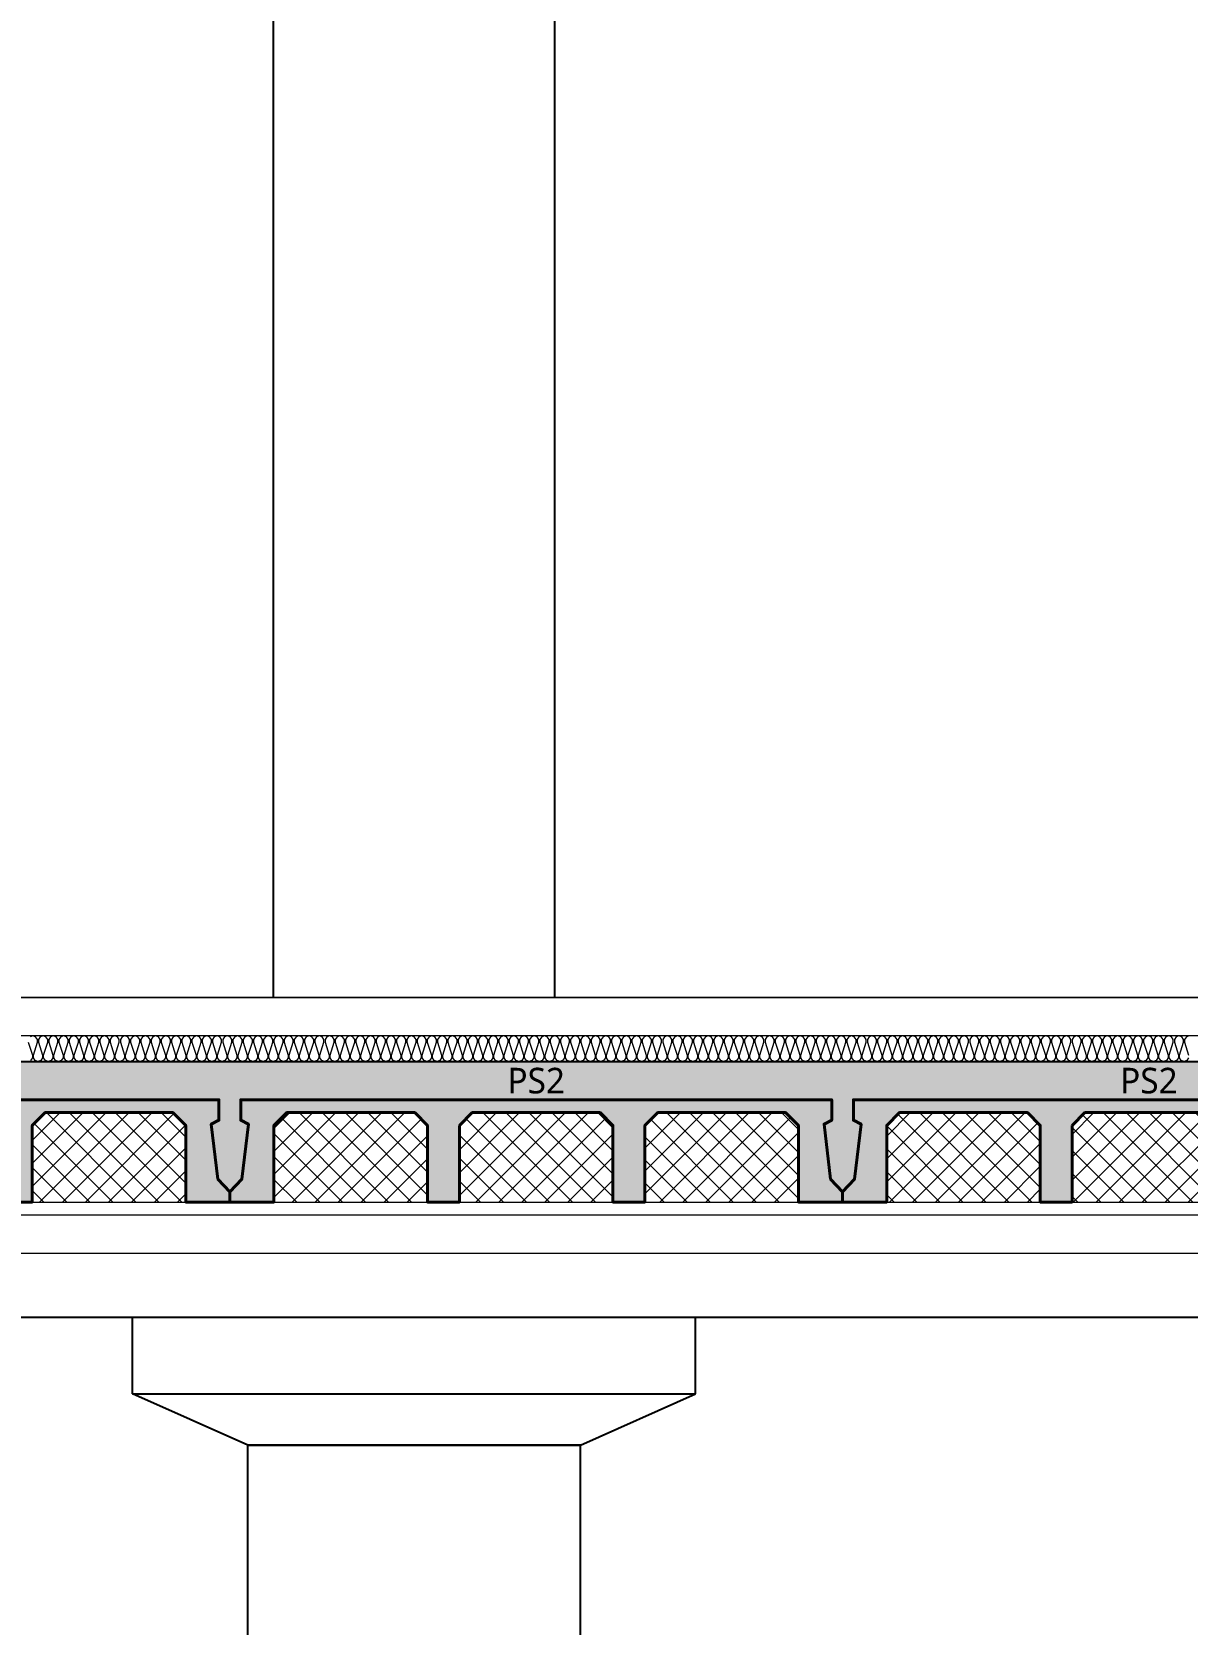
# Model space of a CAD drawing. Header units: millimetres. Extents: x 0 to 420000, y 0 to 297000.
# Drawn here: x 240518 to 245034, y 42000 to 48225 of the extents above; entities that cross this region are included whole.
import ezdxf
from ezdxf.enums import TextEntityAlignment as Align

# ---------------------------------------------------------------- set-up
doc = ezdxf.new("R2010")
doc.units = ezdxf.units.MM
doc.linetypes.add('0731_main_plan$0$form_$0$y-Landschaft$0$_$1$20120914_Verkehrsflächen_Grün$0$20120628_xref - Gammel$1$3_H-GL_F1_U3 - Default$0${ Offset Lines }', pattern=[0])
doc.linetypes.add('CEN', pattern=[62, 60, -1, 0, -1])
for name, color, linetype, lineweight in [('A-AXIS-LINE', 1, 'CEN', 15), ('A-CONC-LIN1', 2, 'Continuous', 40), ('A-CONC-LIN2', 7, 'Continuous', 25), ('A-ELEV-LIN2', 7, 'Continuous', 25), ('A-XXXX-FIN2', 6, 'Continuous', 20), ('A-XXXX-INSL1', 15, 'Continuous', 18), ('A-XXXX-INSL2', 8, 'Continuous', 18)]:
    doc.layers.add(name, color=color, linetype=linetype, lineweight=lineweight)
doc.layers.add('A-CONC-SOLD', color=253, linetype='CEN')
doc.layers.add('A-XXXX-NPLT', color=144, linetype='Continuous', lineweight=15, plot=False)
doc.styles.add('맑은고딕', font='')
doc.styles.get('맑은고딕').set_extended_font_data('Malgun Gothic')

# ---------------------------------------------------------------- blocks, each defined once
blk = doc.blocks.new('axis(211208)')
at = {"layer": 'A-AXIS-LINE', "ltscale": 1000}
for p, q in [((4631788.1, -421118.7), (4955413.1, -421118.7)), ((4631788.1, -422118.7), (4955413.1, -422118.7))]:
    blk.add_line(p, q, dxfattribs=at)
blk = doc.blocks.new('3층')
at = {"layer": 'A-ELEV-LIN2'}
for p, q in [((4811773.8, -411118.7), (4811773.8, -402618.7)), ((4812873.8, -411118.7), (4812873.8, -402618.7))]:
    blk.add_line(p, q, dxfattribs=at)
blk = doc.blocks.new('PS2')
at = {"layer": 'A-CONC-SOLD'}
h = blk.add_hatch(color=256, dxfattribs=at)
h.dxf.hatch_style = 1
h.paths.add_polyline_path([(1197.5, 0), (-1197.5, 0), (-1197.5, -510), (-1150.5, -460), (-1125, -245), (-1155, -230), (-1155, -150), (1155, -150), (1155, -230), (1125, -245), (1150.5, -460), (1197.5, -510)])
h = blk.add_hatch(color=256, dxfattribs=at)
h.dxf.hatch_style = 1
h.paths.add_polyline_path([(-1150.5, -460), (-1197.5, -510), (-1197.5, -550), (-1025, -550), (-1025, -510), (-1025, -250), (-975, -200), (-475, -200), (-425, -250), (-425, -510), (-425, -550), (-300, -550), (-300, -510), (-300, -250), (-250, -200), (250, -200), (300, -250), (300, -510), (300, -550), (425, -550), (425, -510), (425, -250), (475, -200), (975, -200), (1025, -250), (1025, -510), (1025, -550), (1197.5, -550), (1197.5, -510), (1150.5, -460), (1125, -245), (1155, -230), (1155, -150), (-1155, -150), (-1155, -230), (-1125, -245)])
at = {"layer": 'A-XXXX-INSL2'}
h = blk.add_hatch(dxfattribs=at)
h.set_pattern_fill('ANSI37', color=256, scale=20)
h.set_pattern_definition([(45, (-289951.5, -41968), (-44.90128, 44.90128), []), (135, (-289951.5, -41968), (-44.90128, -44.90128), [])])
h.paths.add_polyline_path([(-975, -200), (-1025, -250), (-1025, -510), (-1025, -550), (-425, -550), (-425, -510), (-425, -250), (-475, -200)])
h.paths.add_polyline_path([(-250, -200), (-300, -250), (-300, -510), (-300, -550), (300, -550), (300, -510), (300, -250), (250, -200)])
h.paths.add_polyline_path([(425, -510), (425, -550), (1025, -550), (1025, -510), (1025, -250), (975, -200), (475, -200), (425, -250)])
at = {"layer": 'A-CONC-LIN1', "color": 2, "linetype": '0731_main_plan$0$form_$0$y-Landschaft$0$_$1$20120914_Verkehrsflächen_Grün$0$20120628_xref - Gammel$1$3_H-GL_F1_U3 - Default$0${ Offset Lines }'}
blk.add_lwpolyline([(-300, -250), (-300, -510), (-300, -510), (-300, -550), (-425, -550), (-425, -510), (-425, -510), (-425, -250), (-475, -200), (-975, -200), (-1025, -250), (-1025, -510), (-1025, -510), (-1025, -550), (-1197.5, -550), (-1197.5, -510), (-1150.5, -460), (-1125, -245), (-1155, -230), (-1155, -150), (1155, -150), (1155, -230), (1125, -245), (1150.5, -460), (1197.5, -510), (1197.5, -550), (1025, -550), (1025, -510), (1025, -510), (1025, -250), (975, -200), (475, -200), (425, -250), (425, -510), (425, -510), (425, -550), (300, -550), (300, -510), (300, -510), (300, -250), (250, -200), (-250, -200)], close=True, dxfattribs=at)
at = {"layer": 'A-CONC-LIN2'}
blk.add_line((-1197.5, 0), (1197.5, 0), dxfattribs=at)
at = {"layer": 'A-XXXX-NPLT'}
for p, q in [((-1025, -550), (-425, -550)), ((-300, -550), (300, -550)), ((425, -550), (1025, -550))]:
    blk.add_line(p, q, dxfattribs=at)
at = {"layer": 'A-XXXX-NPLT', "style": '맑은고딕'}
blk.add_text('PS2', height=100, dxfattribs=at).set_placement((0, -75), align=Align.MIDDLE)
blk = doc.blocks.new('냉동층(220321)')
at = {"layer": 'A-ELEV-LIN2'}
for p, q in [((4803973.8, -402368.7), (4822373.8, -402368.7)), ((4811223.8, -402668.7), (4811223.8, -402368.7)), ((4813423.8, -402668.7), (4813423.8, -402368.7)), ((4811223.8, -402668.7), (4813423.8, -402668.7)), ((4811673.8, -402868.7), (4811223.8, -402668.7)), ((4812973.8, -402868.7), (4813423.8, -402668.7)), ((4811673.8, -402868.7), (4812973.8, -402868.7)), ((4811673.8, -411118.7), (4811673.8, -402868.7)), ((4812973.8, -402868.7), (4811673.8, -402868.7)), ((4812973.8, -411118.7), (4812973.8, -402868.7))]:
    blk.add_line(p, q, dxfattribs=at)
at = {"layer": 'A-XXXX-FIN2'}
blk.add_line((4878673.7, -401118.7), (4801923.8, -401118.7), dxfattribs=at)
at = {"layer": 'A-XXXX-INSL1'}
blk.add_lwpolyline([(4802023.8, -401968.7), (4819473.8, -401968.7)], dxfattribs=at)
at = {"layer": 'A-XXXX-INSL2'}
blk.add_line((4878773.7, -401268.7), (4802023.8, -401268.7), dxfattribs=at)
for points in [[(4815353.7, -401268.7), (4815342.7, -401272.7), (4815335.7, -401282.7), (4815335.7, -401293.7), (4815351.7, -401343.7)], [(4815351.7, -401354.7), (4815344.7, -401364.7), (4815333.7, -401368.7), (4815322.7, -401364.7), (4815315.7, -401354.7), (4815315.7, -401343.7), (4815331.7, -401293.7), (4815331.7, -401282.7), (4815324.7, -401272.7), (4815313.7, -401268.7), (4815302.7, -401272.7), (4815295.7, -401282.7), (4815295.7, -401293.7), (4815311.7, -401343.7), (4815311.7, -401354.7), (4815304.7, -401364.7), (4815293.7, -401368.7), (4815282.7, -401364.7), (4815275.7, -401354.7), (4815275.7, -401343.7), (4815291.7, -401293.7), (4815291.7, -401282.7), (4815284.7, -401272.7), (4815273.7, -401268.7), (4815262.7, -401272.7), (4815255.7, -401282.7), (4815255.7, -401293.7), (4815271.7, -401343.7), (4815271.7, -401354.7), (4815264.7, -401364.7), (4815253.7, -401368.7), (4815242.7, -401364.7), (4815235.7, -401354.7), (4815235.7, -401343.7), (4815251.7, -401293.7), (4815251.7, -401282.7), (4815244.7, -401272.7), (4815233.7, -401268.7), (4815222.7, -401272.7), (4815215.7, -401282.7), (4815215.7, -401293.7), (4815231.7, -401343.7), (4815231.7, -401354.7), (4815224.7, -401364.7), (4815213.7, -401368.7), (4815202.7, -401364.7), (4815195.7, -401354.7), (4815195.7, -401343.7), (4815211.7, -401293.7), (4815211.7, -401282.7), (4815204.7, -401272.7), (4815193.7, -401268.7), (4815182.7, -401272.7), (4815175.7, -401282.7), (4815175.7, -401293.7), (4815191.7, -401343.7), (4815191.7, -401354.7), (4815184.7, -401364.7), (4815173.7, -401368.7), (4815162.7, -401364.7), (4815155.7, -401354.7), (4815155.7, -401343.7), (4815171.7, -401293.7), (4815171.7, -401282.7), (4815164.7, -401272.7), (4815153.7, -401268.7), (4815142.7, -401272.7), (4815135.7, -401282.7), (4815135.7, -401293.7), (4815151.7, -401343.7), (4815151.7, -401354.7), (4815144.7, -401364.7), (4815133.7, -401368.7), (4815122.7, -401364.7), (4815115.7, -401354.7), (4815115.7, -401343.7), (4815131.7, -401293.7), (4815131.7, -401282.7), (4815124.7, -401272.7), (4815113.7, -401268.7), (4815102.7, -401272.7), (4815095.7, -401282.7), (4815095.7, -401293.7), (4815111.7, -401343.7), (4815111.7, -401354.7), (4815104.7, -401364.7), (4815093.7, -401368.7), (4815082.7, -401364.7), (4815075.7, -401354.7), (4815075.7, -401343.7), (4815091.7, -401293.7), (4815091.7, -401282.7), (4815084.7, -401272.7), (4815073.7, -401268.7), (4815062.7, -401272.7), (4815055.7, -401282.7), (4815055.7, -401293.7), (4815071.7, -401343.7), (4815071.7, -401354.7), (4815064.7, -401364.7), (4815053.7, -401368.7), (4815042.7, -401364.7), (4815035.7, -401354.7), (4815035.7, -401343.7), (4815051.7, -401293.7), (4815051.7, -401282.7), (4815044.7, -401272.7), (4815033.7, -401268.7), (4815022.7, -401272.7), (4815015.7, -401282.7), (4815015.7, -401293.7), (4815031.7, -401343.7), (4815031.7, -401354.7), (4815024.7, -401364.7), (4815013.7, -401368.7), (4815002.7, -401364.7), (4814995.7, -401354.7), (4814995.7, -401343.7), (4815011.7, -401293.7), (4815011.7, -401282.7), (4815004.7, -401272.7), (4814993.7, -401268.7), (4814982.7, -401272.7), (4814975.7, -401282.7), (4814975.7, -401293.7), (4814991.7, -401343.7), (4814991.7, -401354.7), (4814984.7, -401364.7), (4814973.7, -401368.7), (4814962.7, -401364.7), (4814955.7, -401354.7), (4814955.7, -401343.7), (4814971.7, -401293.7), (4814971.7, -401282.7), (4814964.7, -401272.7), (4814953.7, -401268.7), (4814942.7, -401272.7), (4814935.7, -401282.7), (4814935.7, -401293.7), (4814951.7, -401343.7), (4814951.7, -401354.7), (4814944.7, -401364.7), (4814933.7, -401368.7), (4814922.7, -401364.7), (4814915.7, -401354.7), (4814915.7, -401343.7), (4814931.7, -401293.7), (4814931.7, -401282.7), (4814924.7, -401272.7), (4814913.7, -401268.7), (4814902.7, -401272.7), (4814895.7, -401282.7), (4814895.7, -401293.7), (4814911.7, -401343.7), (4814911.7, -401354.7), (4814904.7, -401364.7), (4814893.7, -401368.7), (4814882.7, -401364.7), (4814875.7, -401354.7), (4814875.7, -401343.7), (4814891.7, -401293.7), (4814891.7, -401282.7), (4814884.7, -401272.7), (4814873.7, -401268.7), (4814862.7, -401272.7), (4814855.7, -401282.7), (4814855.7, -401293.7), (4814871.7, -401343.7), (4814871.7, -401354.7), (4814864.7, -401364.7), (4814853.7, -401368.7), (4814842.7, -401364.7), (4814835.7, -401354.7), (4814835.7, -401343.7), (4814851.7, -401293.7), (4814851.7, -401282.7), (4814844.7, -401272.7), (4814833.7, -401268.7), (4814822.7, -401272.7), (4814815.7, -401282.7), (4814815.7, -401293.7), (4814831.7, -401343.7), (4814831.7, -401354.7), (4814824.7, -401364.7), (4814813.7, -401368.7), (4814802.7, -401364.7), (4814795.7, -401354.7), (4814795.7, -401343.7), (4814811.7, -401293.7), (4814811.7, -401282.7), (4814804.7, -401272.7), (4814793.7, -401268.7), (4814782.7, -401272.7), (4814775.7, -401282.7), (4814775.7, -401293.7), (4814791.7, -401343.7), (4814791.7, -401354.7), (4814784.7, -401364.7), (4814773.7, -401368.7), (4814762.7, -401364.7), (4814755.7, -401354.7), (4814755.7, -401343.7), (4814771.7, -401293.7), (4814771.7, -401282.7), (4814764.7, -401272.7), (4814753.7, -401268.7), (4814742.7, -401272.7), (4814735.7, -401282.7), (4814735.7, -401293.7), (4814751.7, -401343.7), (4814751.7, -401354.7), (4814744.7, -401364.7), (4814733.7, -401368.7), (4814722.7, -401364.7), (4814715.7, -401354.7), (4814715.7, -401343.7), (4814731.7, -401293.7), (4814731.7, -401282.7), (4814724.7, -401272.7), (4814713.7, -401268.7), (4814702.7, -401272.7), (4814695.7, -401282.7), (4814695.7, -401293.7), (4814711.7, -401343.7), (4814711.7, -401354.7), (4814704.7, -401364.7), (4814693.7, -401368.7), (4814682.7, -401364.7), (4814675.7, -401354.7), (4814675.7, -401343.7), (4814691.7, -401293.7), (4814691.7, -401282.7), (4814684.7, -401272.7), (4814673.7, -401268.7), (4814662.7, -401272.7), (4814655.7, -401282.7), (4814655.7, -401293.7), (4814671.7, -401343.7), (4814671.7, -401354.7), (4814664.7, -401364.7), (4814653.7, -401368.7), (4814642.7, -401364.7), (4814635.7, -401354.7), (4814635.7, -401343.7), (4814651.7, -401293.7), (4814651.7, -401282.7), (4814644.7, -401272.7), (4814633.7, -401268.7), (4814622.7, -401272.7), (4814615.7, -401282.7), (4814615.7, -401293.7), (4814631.7, -401343.7), (4814631.7, -401354.7), (4814624.7, -401364.7), (4814613.7, -401368.7), (4814602.7, -401364.7), (4814595.7, -401354.7), (4814595.7, -401343.7), (4814611.7, -401293.7), (4814611.7, -401282.7), (4814604.7, -401272.7), (4814593.7, -401268.7), (4814582.7, -401272.7), (4814575.7, -401282.7), (4814575.7, -401293.7), (4814591.7, -401343.7), (4814591.7, -401354.7), (4814584.7, -401364.7), (4814573.7, -401368.7), (4814562.7, -401364.7), (4814555.7, -401354.7), (4814555.7, -401343.7), (4814571.7, -401293.7), (4814571.7, -401282.7), (4814564.7, -401272.7), (4814553.7, -401268.7), (4814542.7, -401272.7), (4814535.7, -401282.7), (4814535.7, -401293.7), (4814551.7, -401343.7), (4814551.7, -401354.7), (4814544.7, -401364.7), (4814533.7, -401368.7), (4814522.7, -401364.7), (4814515.7, -401354.7), (4814515.7, -401343.7), (4814531.7, -401293.7), (4814531.7, -401282.7), (4814524.7, -401272.7), (4814513.7, -401268.7), (4814502.7, -401272.7), (4814495.7, -401282.7), (4814495.7, -401293.7), (4814511.7, -401343.7), (4814511.7, -401354.7), (4814504.7, -401364.7), (4814493.7, -401368.7), (4814482.7, -401364.7), (4814475.7, -401354.7), (4814475.7, -401343.7), (4814491.7, -401293.7), (4814491.7, -401282.7), (4814484.7, -401272.7), (4814473.7, -401268.7), (4814462.7, -401272.7), (4814455.7, -401282.7), (4814455.7, -401293.7), (4814471.7, -401343.7), (4814471.7, -401354.7), (4814464.7, -401364.7), (4814453.7, -401368.7), (4814442.7, -401364.7), (4814435.7, -401354.7), (4814435.7, -401343.7), (4814451.7, -401293.7), (4814451.7, -401282.7), (4814444.7, -401272.7), (4814433.7, -401268.7), (4814422.7, -401272.7), (4814415.7, -401282.7), (4814415.7, -401293.7), (4814431.7, -401343.7), (4814431.7, -401354.7), (4814424.7, -401364.7), (4814413.7, -401368.7), (4814402.7, -401364.7), (4814395.7, -401354.7), (4814395.7, -401343.7), (4814411.7, -401293.7), (4814411.7, -401282.7), (4814404.7, -401272.7), (4814393.7, -401268.7), (4814382.7, -401272.7), (4814375.7, -401282.7), (4814375.7, -401293.7), (4814391.7, -401343.7), (4814391.7, -401354.7), (4814384.7, -401364.7), (4814373.7, -401368.7), (4814362.7, -401364.7), (4814355.7, -401354.7), (4814355.7, -401343.7), (4814371.7, -401293.7), (4814371.7, -401282.7), (4814364.7, -401272.7), (4814353.7, -401268.7), (4814342.7, -401272.7), (4814335.7, -401282.7), (4814335.7, -401293.7), (4814351.7, -401343.7), (4814351.7, -401354.7), (4814344.7, -401364.7), (4814333.7, -401368.7), (4814322.7, -401364.7), (4814315.7, -401354.7), (4814315.7, -401343.7), (4814331.7, -401293.7), (4814331.7, -401282.7), (4814324.7, -401272.7), (4814313.7, -401268.7), (4814302.7, -401272.7), (4814295.7, -401282.7), (4814295.7, -401293.7), (4814311.7, -401343.7), (4814311.7, -401354.7), (4814304.7, -401364.7), (4814293.7, -401368.7), (4814282.7, -401364.7), (4814275.7, -401354.7), (4814275.7, -401343.7), (4814291.7, -401293.7), (4814291.7, -401282.7), (4814284.7, -401272.7), (4814273.7, -401268.7), (4814262.7, -401272.7), (4814255.7, -401282.7), (4814255.7, -401293.7), (4814271.7, -401343.7), (4814271.7, -401354.7), (4814264.7, -401364.7), (4814253.7, -401368.7), (4814242.7, -401364.7), (4814235.7, -401354.7), (4814235.7, -401343.7), (4814251.7, -401293.7), (4814251.7, -401282.7), (4814244.7, -401272.7), (4814233.7, -401268.7), (4814222.7, -401272.7), (4814215.7, -401282.7), (4814215.7, -401293.7), (4814231.7, -401343.7), (4814231.7, -401354.7), (4814224.7, -401364.7), (4814213.7, -401368.7), (4814202.7, -401364.7), (4814195.7, -401354.7), (4814195.7, -401343.7), (4814211.7, -401293.7), (4814211.7, -401282.7), (4814204.7, -401272.7), (4814193.7, -401268.7), (4814182.7, -401272.7), (4814175.7, -401282.7), (4814175.7, -401293.7), (4814191.7, -401343.7), (4814191.7, -401354.7), (4814184.7, -401364.7), (4814173.7, -401368.7), (4814162.7, -401364.7), (4814155.7, -401354.7), (4814155.7, -401343.7), (4814171.7, -401293.7), (4814171.7, -401282.7), (4814164.7, -401272.7), (4814153.7, -401268.7), (4814142.7, -401272.7), (4814135.7, -401282.7), (4814135.7, -401293.7), (4814151.7, -401343.7), (4814151.7, -401354.7), (4814144.7, -401364.7), (4814133.7, -401368.7), (4814122.7, -401364.7), (4814115.7, -401354.7), (4814115.7, -401343.7), (4814131.7, -401293.7), (4814131.7, -401282.7), (4814124.7, -401272.7), (4814113.7, -401268.7), (4814102.7, -401272.7), (4814095.7, -401282.7), (4814095.7, -401293.7), (4814111.7, -401343.7), (4814111.7, -401354.7), (4814104.7, -401364.7), (4814093.7, -401368.7), (4814082.7, -401364.7), (4814075.7, -401354.7), (4814075.7, -401343.7), (4814091.7, -401293.7), (4814091.7, -401282.7), (4814084.7, -401272.7), (4814073.7, -401268.7), (4814062.7, -401272.7), (4814055.7, -401282.7), (4814055.7, -401293.7), (4814071.7, -401343.7), (4814071.7, -401354.7), (4814064.7, -401364.7), (4814053.7, -401368.7), (4814042.7, -401364.7), (4814035.7, -401354.7), (4814035.7, -401343.7), (4814051.7, -401293.7), (4814051.7, -401282.7), (4814044.7, -401272.7), (4814033.7, -401268.7), (4814022.7, -401272.7), (4814015.7, -401282.7), (4814015.7, -401293.7), (4814031.7, -401343.7), (4814031.7, -401354.7), (4814024.7, -401364.7), (4814013.7, -401368.7), (4814002.7, -401364.7), (4813995.7, -401354.7), (4813995.7, -401343.7), (4814011.7, -401293.7), (4814011.7, -401282.7), (4814004.7, -401272.7), (4813993.7, -401268.7), (4813982.7, -401272.7), (4813975.7, -401282.7), (4813975.7, -401293.7), (4813991.7, -401343.7), (4813991.7, -401354.7), (4813984.7, -401364.7), (4813973.7, -401368.7), (4813962.7, -401364.7), (4813955.7, -401354.7), (4813955.7, -401343.7), (4813971.7, -401293.7), (4813971.7, -401282.7), (4813964.7, -401272.7), (4813953.7, -401268.7), (4813942.7, -401272.7), (4813935.7, -401282.7), (4813935.7, -401293.7), (4813951.7, -401343.7), (4813951.7, -401354.7), (4813944.7, -401364.7), (4813933.7, -401368.7), (4813922.7, -401364.7), (4813915.7, -401354.7), (4813915.7, -401343.7), (4813931.7, -401293.7), (4813931.7, -401282.7), (4813924.7, -401272.7), (4813913.7, -401268.7), (4813902.7, -401272.7), (4813895.7, -401282.7), (4813895.7, -401293.7), (4813911.7, -401343.7), (4813911.7, -401354.7), (4813904.7, -401364.7), (4813893.7, -401368.7), (4813882.7, -401364.7), (4813875.7, -401354.7), (4813875.7, -401343.7), (4813891.7, -401293.7), (4813891.7, -401282.7), (4813884.7, -401272.7), (4813873.7, -401268.7), (4813862.7, -401272.7), (4813855.7, -401282.7), (4813855.7, -401293.7), (4813871.7, -401343.7), (4813871.7, -401354.7), (4813864.7, -401364.7), (4813853.7, -401368.7), (4813842.7, -401364.7), (4813835.7, -401354.7), (4813835.7, -401343.7), (4813851.7, -401293.7), (4813851.7, -401282.7), (4813844.7, -401272.7), (4813833.7, -401268.7), (4813822.7, -401272.7), (4813815.7, -401282.7), (4813815.7, -401293.7), (4813831.7, -401343.7), (4813831.7, -401354.7), (4813824.7, -401364.7), (4813813.7, -401368.7), (4813802.7, -401364.7), (4813795.7, -401354.7), (4813795.7, -401343.7), (4813811.7, -401293.7), (4813811.7, -401282.7), (4813804.7, -401272.7), (4813793.7, -401268.7), (4813782.7, -401272.7), (4813775.7, -401282.7), (4813775.7, -401293.7), (4813791.7, -401343.7), (4813791.7, -401354.7), (4813784.7, -401364.7), (4813773.7, -401368.7), (4813762.7, -401364.7), (4813755.7, -401354.7), (4813755.7, -401343.7), (4813771.7, -401293.7), (4813771.7, -401282.7), (4813764.7, -401272.7), (4813753.7, -401268.7), (4813742.7, -401272.7), (4813735.7, -401282.7), (4813735.7, -401293.7), (4813751.7, -401343.7), (4813751.7, -401354.7), (4813744.7, -401364.7), (4813733.7, -401368.7), (4813722.7, -401364.7), (4813715.7, -401354.7), (4813715.7, -401343.7), (4813731.7, -401293.7), (4813731.7, -401282.7), (4813724.7, -401272.7), (4813713.7, -401268.7), (4813702.7, -401272.7), (4813695.7, -401282.7), (4813695.7, -401293.7), (4813711.7, -401343.7), (4813711.7, -401354.7), (4813704.7, -401364.7), (4813693.7, -401368.7), (4813682.7, -401364.7), (4813675.7, -401354.7), (4813675.7, -401343.7), (4813691.7, -401293.7), (4813691.7, -401282.7), (4813684.7, -401272.7), (4813673.7, -401268.7), (4813662.7, -401272.7), (4813655.7, -401282.7), (4813655.7, -401293.7), (4813671.7, -401343.7), (4813671.7, -401354.7), (4813664.7, -401364.7), (4813653.7, -401368.7), (4813642.7, -401364.7), (4813635.7, -401354.7), (4813635.7, -401343.7), (4813651.7, -401293.7), (4813651.7, -401282.7), (4813644.7, -401272.7), (4813633.7, -401268.7), (4813622.7, -401272.7), (4813615.7, -401282.7), (4813615.7, -401293.7), (4813631.7, -401343.7), (4813631.7, -401354.7), (4813624.7, -401364.7), (4813613.7, -401368.7), (4813602.7, -401364.7), (4813595.7, -401354.7), (4813595.7, -401343.7), (4813611.7, -401293.7), (4813611.7, -401282.7), (4813604.7, -401272.7), (4813593.7, -401268.7), (4813582.7, -401272.7), (4813575.7, -401282.7), (4813575.7, -401293.7), (4813591.7, -401343.7), (4813591.7, -401354.7), (4813584.7, -401364.7), (4813573.7, -401368.7), (4813562.7, -401364.7), (4813555.7, -401354.7), (4813555.7, -401343.7), (4813571.7, -401293.7), (4813571.7, -401282.7), (4813564.7, -401272.7), (4813553.7, -401268.7), (4813542.7, -401272.7), (4813535.7, -401282.7), (4813535.7, -401293.7), (4813551.7, -401343.7), (4813551.7, -401354.7), (4813544.7, -401364.7), (4813533.7, -401368.7), (4813522.7, -401364.7), (4813515.7, -401354.7), (4813515.7, -401343.7), (4813531.7, -401293.7), (4813531.7, -401282.7), (4813524.7, -401272.7), (4813513.7, -401268.7), (4813502.7, -401272.7), (4813495.7, -401282.7), (4813495.7, -401293.7), (4813511.7, -401343.7), (4813511.7, -401354.7), (4813504.7, -401364.7), (4813493.7, -401368.7), (4813482.7, -401364.7), (4813475.7, -401354.7), (4813475.7, -401343.7), (4813491.7, -401293.7), (4813491.7, -401282.7), (4813484.7, -401272.7), (4813473.7, -401268.7), (4813462.7, -401272.7), (4813455.7, -401282.7), (4813455.7, -401293.7), (4813471.7, -401343.7), (4813471.7, -401354.7), (4813464.7, -401364.7), (4813453.7, -401368.7), (4813442.7, -401364.7), (4813435.7, -401354.7), (4813435.7, -401343.7), (4813451.7, -401293.7), (4813451.7, -401282.7), (4813444.7, -401272.7), (4813433.7, -401268.7), (4813422.7, -401272.7), (4813415.7, -401282.7), (4813415.7, -401293.7), (4813431.7, -401343.7), (4813431.7, -401354.7), (4813424.7, -401364.7), (4813413.7, -401368.7), (4813402.7, -401364.7), (4813395.7, -401354.7), (4813395.7, -401343.7), (4813411.7, -401293.7), (4813411.7, -401282.7), (4813404.7, -401272.7), (4813393.7, -401268.7), (4813382.7, -401272.7), (4813375.7, -401282.7), (4813375.7, -401293.7), (4813391.7, -401343.7), (4813391.7, -401354.7), (4813384.7, -401364.7), (4813373.7, -401368.7), (4813362.7, -401364.7), (4813355.7, -401354.7), (4813355.7, -401343.7), (4813371.7, -401293.7), (4813371.7, -401282.7), (4813364.7, -401272.7), (4813353.7, -401268.7), (4813342.7, -401272.7), (4813335.7, -401282.7), (4813335.7, -401293.7), (4813351.7, -401343.7), (4813351.7, -401354.7), (4813344.7, -401364.7), (4813333.7, -401368.7), (4813322.7, -401364.7), (4813315.7, -401354.7), (4813315.7, -401343.7), (4813331.7, -401293.7), (4813331.7, -401282.7), (4813324.7, -401272.7), (4813313.7, -401268.7), (4813302.7, -401272.7), (4813295.7, -401282.7), (4813295.7, -401293.7), (4813311.7, -401343.7), (4813311.7, -401354.7), (4813304.7, -401364.7), (4813293.7, -401368.7), (4813282.7, -401364.7), (4813275.7, -401354.7), (4813275.7, -401343.7), (4813291.7, -401293.7), (4813291.7, -401282.7), (4813284.7, -401272.7), (4813273.7, -401268.7), (4813262.7, -401272.7), (4813255.7, -401282.7), (4813255.7, -401293.7), (4813271.7, -401343.7), (4813271.7, -401354.7), (4813264.7, -401364.7), (4813253.7, -401368.7), (4813242.7, -401364.7), (4813235.7, -401354.7), (4813235.7, -401343.7), (4813251.7, -401293.7), (4813251.7, -401282.7), (4813244.7, -401272.7), (4813233.7, -401268.7), (4813222.7, -401272.7), (4813215.7, -401282.7), (4813215.7, -401293.7), (4813231.7, -401343.7), (4813231.7, -401354.7), (4813224.7, -401364.7), (4813213.7, -401368.7), (4813202.7, -401364.7), (4813195.7, -401354.7), (4813195.7, -401343.7), (4813211.7, -401293.7), (4813211.7, -401282.7), (4813204.7, -401272.7), (4813193.7, -401268.7), (4813182.7, -401272.7), (4813175.7, -401282.7), (4813175.7, -401293.7), (4813191.7, -401343.7), (4813191.7, -401354.7), (4813184.7, -401364.7), (4813173.7, -401368.7), (4813162.7, -401364.7), (4813155.7, -401354.7), (4813155.7, -401343.7), (4813171.7, -401293.7), (4813171.7, -401282.7), (4813164.7, -401272.7), (4813153.7, -401268.7), (4813142.7, -401272.7), (4813135.7, -401282.7), (4813135.7, -401293.7), (4813151.7, -401343.7), (4813151.7, -401354.7), (4813144.7, -401364.7), (4813133.7, -401368.7), (4813122.7, -401364.7), (4813115.7, -401354.7), (4813115.7, -401343.7), (4813131.7, -401293.7), (4813131.7, -401282.7), (4813124.7, -401272.7), (4813113.7, -401268.7), (4813102.7, -401272.7), (4813095.7, -401282.7), (4813095.7, -401293.7), (4813111.7, -401343.7), (4813111.7, -401354.7), (4813104.7, -401364.7), (4813093.7, -401368.7), (4813082.7, -401364.7), (4813075.7, -401354.7), (4813075.7, -401343.7), (4813091.7, -401293.7), (4813091.7, -401282.7), (4813084.7, -401272.7), (4813073.7, -401268.7), (4813062.7, -401272.7), (4813055.7, -401282.7), (4813055.7, -401293.7), (4813071.7, -401343.7), (4813071.7, -401354.7), (4813064.7, -401364.7), (4813053.7, -401368.7), (4813042.7, -401364.7), (4813035.7, -401354.7), (4813035.7, -401343.7), (4813051.7, -401293.7), (4813051.7, -401282.7), (4813044.7, -401272.7), (4813033.7, -401268.7), (4813022.7, -401272.7), (4813015.7, -401282.7), (4813015.7, -401293.7), (4813031.7, -401343.7), (4813031.7, -401354.7), (4813024.7, -401364.7), (4813013.7, -401368.7), (4813002.7, -401364.7), (4812995.7, -401354.7), (4812995.7, -401343.7), (4813011.7, -401293.7), (4813011.7, -401282.7), (4813004.7, -401272.7), (4812993.7, -401268.7), (4812982.7, -401272.7), (4812975.7, -401282.7), (4812975.7, -401293.7), (4812991.7, -401343.7), (4812991.7, -401354.7), (4812984.7, -401364.7), (4812973.7, -401368.7), (4812962.7, -401364.7), (4812955.7, -401354.7), (4812955.7, -401343.7), (4812971.7, -401293.7), (4812971.7, -401282.7), (4812964.7, -401272.7), (4812953.7, -401268.7), (4812942.7, -401272.7), (4812935.7, -401282.7), (4812935.7, -401293.7), (4812951.7, -401343.7), (4812951.7, -401354.7), (4812944.7, -401364.7), (4812933.7, -401368.7), (4812922.7, -401364.7), (4812915.7, -401354.7), (4812915.7, -401343.7), (4812931.7, -401293.7), (4812931.7, -401282.7), (4812924.7, -401272.7), (4812913.7, -401268.7), (4812902.7, -401272.7), (4812895.7, -401282.7), (4812895.7, -401293.7), (4812911.7, -401343.7), (4812911.7, -401354.7), (4812904.7, -401364.7), (4812893.7, -401368.7), (4812882.7, -401364.7), (4812875.7, -401354.7), (4812875.7, -401343.7), (4812891.7, -401293.7), (4812891.7, -401282.7), (4812884.7, -401272.7), (4812873.7, -401268.7), (4812862.7, -401272.7), (4812855.7, -401282.7), (4812855.7, -401293.7), (4812871.7, -401343.7), (4812871.7, -401354.7), (4812864.7, -401364.7), (4812853.7, -401368.7), (4812842.7, -401364.7), (4812835.7, -401354.7), (4812835.7, -401343.7), (4812851.7, -401293.7), (4812851.7, -401282.7), (4812844.7, -401272.7), (4812833.7, -401268.7), (4812822.7, -401272.7), (4812815.7, -401282.7), (4812815.7, -401293.7), (4812831.7, -401343.7), (4812831.7, -401354.7), (4812824.7, -401364.7), (4812813.7, -401368.7), (4812802.7, -401364.7), (4812795.7, -401354.7), (4812795.7, -401343.7), (4812811.7, -401293.7), (4812811.7, -401282.7), (4812804.7, -401272.7), (4812793.7, -401268.7), (4812782.7, -401272.7), (4812775.7, -401282.7), (4812775.7, -401293.7), (4812791.7, -401343.7), (4812791.7, -401354.7), (4812784.7, -401364.7), (4812773.7, -401368.7), (4812762.7, -401364.7), (4812755.7, -401354.7), (4812755.7, -401343.7), (4812771.7, -401293.7), (4812771.7, -401282.7), (4812764.7, -401272.7), (4812753.7, -401268.7), (4812742.7, -401272.7), (4812735.7, -401282.7), (4812735.7, -401293.7), (4812751.7, -401343.7), (4812751.7, -401354.7), (4812744.7, -401364.7), (4812733.7, -401368.7), (4812722.7, -401364.7), (4812715.7, -401354.7), (4812715.7, -401343.7), (4812731.7, -401293.7), (4812731.7, -401282.7), (4812724.7, -401272.7), (4812713.7, -401268.7), (4812702.7, -401272.7), (4812695.7, -401282.7), (4812695.7, -401293.7), (4812711.7, -401343.7), (4812711.7, -401354.7), (4812704.7, -401364.7), (4812693.7, -401368.7), (4812682.7, -401364.7), (4812675.7, -401354.7), (4812675.7, -401343.7), (4812691.7, -401293.7), (4812691.7, -401282.7), (4812684.7, -401272.7), (4812673.7, -401268.7), (4812662.7, -401272.7), (4812655.7, -401282.7), (4812655.7, -401293.7), (4812671.7, -401343.7), (4812671.7, -401354.7), (4812664.7, -401364.7), (4812653.7, -401368.7), (4812642.7, -401364.7), (4812635.7, -401354.7), (4812635.7, -401343.7), (4812651.7, -401293.7), (4812651.7, -401282.7), (4812644.7, -401272.7), (4812633.7, -401268.7), (4812622.7, -401272.7), (4812615.7, -401282.7), (4812615.7, -401293.7), (4812631.7, -401343.7), (4812631.7, -401354.7), (4812624.7, -401364.7), (4812613.7, -401368.7), (4812602.7, -401364.7), (4812595.7, -401354.7), (4812595.7, -401343.7), (4812611.7, -401293.7), (4812611.7, -401282.7), (4812604.7, -401272.7), (4812593.7, -401268.7), (4812582.7, -401272.7), (4812575.7, -401282.7), (4812575.7, -401293.7), (4812591.7, -401343.7), (4812591.7, -401354.7), (4812584.7, -401364.7), (4812573.7, -401368.7), (4812562.7, -401364.7), (4812555.7, -401354.7), (4812555.7, -401343.7), (4812571.7, -401293.7), (4812571.7, -401282.7), (4812564.7, -401272.7), (4812553.7, -401268.7), (4812542.7, -401272.7), (4812535.7, -401282.7), (4812535.7, -401293.7), (4812551.7, -401343.7), (4812551.7, -401354.7), (4812544.7, -401364.7), (4812533.7, -401368.7), (4812522.7, -401364.7), (4812515.7, -401354.7), (4812515.7, -401343.7), (4812531.7, -401293.7), (4812531.7, -401282.7), (4812524.7, -401272.7), (4812513.7, -401268.7), (4812502.7, -401272.7), (4812495.7, -401282.7), (4812495.7, -401293.7), (4812511.7, -401343.7), (4812511.7, -401354.7), (4812504.7, -401364.7), (4812493.7, -401368.7), (4812482.7, -401364.7), (4812475.7, -401354.7), (4812475.7, -401343.7), (4812491.7, -401293.7), (4812491.7, -401282.7), (4812484.7, -401272.7), (4812473.7, -401268.7), (4812462.7, -401272.7), (4812455.7, -401282.7), (4812455.7, -401293.7), (4812471.7, -401343.7), (4812471.7, -401354.7), (4812464.7, -401364.7), (4812453.7, -401368.7), (4812442.7, -401364.7), (4812435.7, -401354.7), (4812435.7, -401343.7), (4812451.7, -401293.7), (4812451.7, -401282.7), (4812444.7, -401272.7), (4812433.7, -401268.7), (4812422.7, -401272.7), (4812415.7, -401282.7), (4812415.7, -401293.7), (4812431.7, -401343.7), (4812431.7, -401354.7), (4812424.7, -401364.7), (4812413.7, -401368.7), (4812402.7, -401364.7), (4812395.7, -401354.7), (4812395.7, -401343.7), (4812411.7, -401293.7), (4812411.7, -401282.7), (4812404.7, -401272.7), (4812393.7, -401268.7), (4812382.7, -401272.7), (4812375.7, -401282.7), (4812375.7, -401293.7), (4812391.7, -401343.7), (4812391.7, -401354.7), (4812384.7, -401364.7), (4812373.7, -401368.7), (4812362.7, -401364.7), (4812355.7, -401354.7), (4812355.7, -401343.7), (4812371.7, -401293.7), (4812371.7, -401282.7), (4812364.7, -401272.7), (4812353.7, -401268.7), (4812342.7, -401272.7), (4812335.7, -401282.7), (4812335.7, -401293.7), (4812351.7, -401343.7), (4812351.7, -401354.7), (4812344.7, -401364.7), (4812333.7, -401368.7), (4812322.7, -401364.7), (4812315.7, -401354.7), (4812315.7, -401343.7), (4812331.7, -401293.7), (4812331.7, -401282.7), (4812324.7, -401272.7), (4812313.7, -401268.7), (4812302.7, -401272.7), (4812295.7, -401282.7), (4812295.7, -401293.7), (4812311.7, -401343.7), (4812311.7, -401354.7), (4812304.7, -401364.7), (4812293.7, -401368.7), (4812282.7, -401364.7), (4812275.7, -401354.7), (4812275.7, -401343.7), (4812291.7, -401293.7), (4812291.7, -401282.7), (4812284.7, -401272.7), (4812273.7, -401268.7), (4812262.7, -401272.7), (4812255.7, -401282.7), (4812255.7, -401293.7), (4812271.7, -401343.7), (4812271.7, -401354.7), (4812264.7, -401364.7), (4812253.7, -401368.7), (4812242.7, -401364.7), (4812235.7, -401354.7), (4812235.7, -401343.7), (4812251.7, -401293.7), (4812251.7, -401282.7), (4812244.7, -401272.7), (4812233.7, -401268.7), (4812222.7, -401272.7), (4812215.7, -401282.7), (4812215.7, -401293.7), (4812231.7, -401343.7), (4812231.7, -401354.7), (4812224.7, -401364.7), (4812213.7, -401368.7), (4812202.7, -401364.7), (4812195.7, -401354.7), (4812195.7, -401343.7), (4812211.7, -401293.7), (4812211.7, -401282.7), (4812204.7, -401272.7), (4812193.7, -401268.7), (4812182.7, -401272.7), (4812175.7, -401282.7), (4812175.7, -401293.7), (4812191.7, -401343.7), (4812191.7, -401354.7), (4812184.7, -401364.7), (4812173.7, -401368.7), (4812162.7, -401364.7), (4812155.7, -401354.7), (4812155.7, -401343.7), (4812171.7, -401293.7), (4812171.7, -401282.7), (4812164.7, -401272.7), (4812153.7, -401268.7), (4812142.7, -401272.7), (4812135.7, -401282.7), (4812135.7, -401293.7), (4812151.7, -401343.7), (4812151.7, -401354.7), (4812144.7, -401364.7), (4812133.7, -401368.7), (4812122.7, -401364.7), (4812115.7, -401354.7), (4812115.7, -401343.7), (4812131.7, -401293.7), (4812131.7, -401282.7), (4812124.7, -401272.7), (4812113.7, -401268.7), (4812102.7, -401272.7), (4812095.7, -401282.7), (4812095.7, -401293.7), (4812111.7, -401343.7), (4812111.7, -401354.7), (4812104.7, -401364.7), (4812093.7, -401368.7), (4812082.7, -401364.7), (4812075.7, -401354.7), (4812075.7, -401343.7), (4812091.7, -401293.7), (4812091.7, -401282.7), (4812084.7, -401272.7), (4812073.7, -401268.7), (4812062.7, -401272.7), (4812055.7, -401282.7), (4812055.7, -401293.7), (4812071.7, -401343.7), (4812071.7, -401354.7), (4812064.7, -401364.7), (4812053.7, -401368.7), (4812042.7, -401364.7), (4812035.7, -401354.7), (4812035.7, -401343.7), (4812051.7, -401293.7), (4812051.7, -401282.7), (4812044.7, -401272.7), (4812033.7, -401268.7), (4812022.7, -401272.7), (4812015.7, -401282.7), (4812015.7, -401293.7), (4812031.7, -401343.7), (4812031.7, -401354.7), (4812024.7, -401364.7), (4812013.7, -401368.7), (4812002.7, -401364.7), (4811995.7, -401354.7), (4811995.7, -401343.7), (4812011.7, -401293.7), (4812011.7, -401282.7), (4812004.7, -401272.7), (4811993.7, -401268.7), (4811982.7, -401272.7), (4811975.7, -401282.7), (4811975.7, -401293.7), (4811991.7, -401343.7), (4811991.7, -401354.7), (4811984.7, -401364.7), (4811973.7, -401368.7), (4811962.7, -401364.7), (4811955.7, -401354.7), (4811955.7, -401343.7), (4811971.7, -401293.7), (4811971.7, -401282.7), (4811964.7, -401272.7), (4811953.7, -401268.7), (4811942.7, -401272.7), (4811935.7, -401282.7), (4811935.7, -401293.7), (4811951.7, -401343.7), (4811951.7, -401354.7), (4811944.7, -401364.7), (4811933.7, -401368.7), (4811922.7, -401364.7), (4811915.7, -401354.7), (4811915.7, -401343.7), (4811931.7, -401293.7), (4811931.7, -401282.7), (4811924.7, -401272.7), (4811913.7, -401268.7), (4811902.7, -401272.7), (4811895.7, -401282.7), (4811895.7, -401293.7), (4811911.7, -401343.7), (4811911.7, -401354.7), (4811904.7, -401364.7), (4811893.7, -401368.7), (4811882.7, -401364.7), (4811875.7, -401354.7), (4811875.7, -401343.7), (4811891.7, -401293.7), (4811891.7, -401282.7), (4811884.7, -401272.7), (4811873.7, -401268.7), (4811862.7, -401272.7), (4811855.7, -401282.7), (4811855.7, -401293.7), (4811871.7, -401343.7), (4811871.7, -401354.7), (4811864.7, -401364.7), (4811853.7, -401368.7), (4811842.7, -401364.7), (4811835.7, -401354.7), (4811835.7, -401343.7), (4811851.7, -401293.7), (4811851.7, -401282.7), (4811844.7, -401272.7), (4811833.7, -401268.7), (4811822.7, -401272.7), (4811815.7, -401282.7), (4811815.7, -401293.7), (4811831.7, -401343.7), (4811831.7, -401354.7), (4811824.7, -401364.7), (4811813.7, -401368.7), (4811802.7, -401364.7), (4811795.7, -401354.7), (4811795.7, -401343.7), (4811811.7, -401293.7), (4811811.7, -401282.7), (4811804.7, -401272.7), (4811793.7, -401268.7), (4811782.7, -401272.7), (4811775.7, -401282.7), (4811775.7, -401293.7), (4811791.7, -401343.7), (4811791.7, -401354.7), (4811784.7, -401364.7), (4811773.7, -401368.7), (4811762.7, -401364.7), (4811755.7, -401354.7), (4811755.7, -401343.7), (4811771.7, -401293.7), (4811771.7, -401282.7), (4811764.7, -401272.7), (4811753.7, -401268.7), (4811742.7, -401272.7), (4811735.7, -401282.7), (4811735.7, -401293.7), (4811751.7, -401343.7), (4811751.7, -401354.7), (4811744.7, -401364.7), (4811733.7, -401368.7), (4811722.7, -401364.7), (4811715.7, -401354.7), (4811715.7, -401343.7), (4811731.7, -401293.7), (4811731.7, -401282.7), (4811724.7, -401272.7), (4811713.7, -401268.7), (4811702.7, -401272.7), (4811695.7, -401282.7), (4811695.7, -401293.7), (4811711.7, -401343.7), (4811711.7, -401354.7), (4811704.7, -401364.7), (4811693.7, -401368.7), (4811682.7, -401364.7), (4811675.7, -401354.7), (4811675.7, -401343.7), (4811691.7, -401293.7), (4811691.7, -401282.7), (4811684.7, -401272.7), (4811673.7, -401268.7), (4811662.7, -401272.7), (4811655.7, -401282.7), (4811655.7, -401293.7), (4811671.7, -401343.7), (4811671.7, -401354.7), (4811664.7, -401364.7), (4811653.7, -401368.7), (4811642.7, -401364.7), (4811635.7, -401354.7), (4811635.7, -401343.7), (4811651.7, -401293.7), (4811651.7, -401282.7), (4811644.7, -401272.7), (4811633.7, -401268.7), (4811622.7, -401272.7), (4811615.7, -401282.7), (4811615.7, -401293.7), (4811631.7, -401343.7), (4811631.7, -401354.7), (4811624.7, -401364.7), (4811613.7, -401368.7), (4811602.7, -401364.7), (4811595.7, -401354.7), (4811595.7, -401343.7), (4811611.7, -401293.7), (4811611.7, -401282.7), (4811604.7, -401272.7), (4811593.7, -401268.7), (4811582.7, -401272.7), (4811575.7, -401282.7), (4811575.7, -401293.7), (4811591.7, -401343.7), (4811591.7, -401354.7), (4811584.7, -401364.7), (4811573.7, -401368.7), (4811562.7, -401364.7), (4811555.7, -401354.7), (4811555.7, -401343.7), (4811571.7, -401293.7), (4811571.7, -401282.7), (4811564.7, -401272.7), (4811553.7, -401268.7), (4811542.7, -401272.7), (4811535.7, -401282.7), (4811535.7, -401293.7), (4811551.7, -401343.7), (4811551.7, -401354.7), (4811544.7, -401364.7), (4811533.7, -401368.7), (4811522.7, -401364.7), (4811515.7, -401354.7), (4811515.7, -401343.7), (4811531.7, -401293.7), (4811531.7, -401282.7), (4811524.7, -401272.7), (4811513.7, -401268.7), (4811502.7, -401272.7), (4811495.7, -401282.7), (4811495.7, -401293.7), (4811511.7, -401343.7), (4811511.7, -401354.7), (4811504.7, -401364.7), (4811493.7, -401368.7), (4811482.7, -401364.7), (4811475.7, -401354.7), (4811475.7, -401343.7), (4811491.7, -401293.7), (4811491.7, -401282.7), (4811484.7, -401272.7), (4811473.7, -401268.7), (4811462.7, -401272.7), (4811455.7, -401282.7), (4811455.7, -401293.7), (4811471.7, -401343.7), (4811471.7, -401354.7), (4811464.7, -401364.7), (4811453.7, -401368.7), (4811442.7, -401364.7), (4811435.7, -401354.7), (4811435.7, -401343.7), (4811451.7, -401293.7), (4811451.7, -401282.7), (4811444.7, -401272.7), (4811433.7, -401268.7), (4811422.7, -401272.7), (4811415.7, -401282.7), (4811415.7, -401293.7), (4811431.7, -401343.7), (4811431.7, -401354.7), (4811424.7, -401364.7), (4811413.7, -401368.7), (4811402.7, -401364.7), (4811395.7, -401354.7), (4811395.7, -401343.7), (4811411.7, -401293.7), (4811411.7, -401282.7), (4811404.7, -401272.7), (4811393.7, -401268.7), (4811382.7, -401272.7), (4811375.7, -401282.7), (4811375.7, -401293.7), (4811391.7, -401343.7), (4811391.7, -401354.7), (4811384.7, -401364.7), (4811373.7, -401368.7), (4811362.7, -401364.7), (4811355.7, -401354.7), (4811355.7, -401343.7), (4811371.7, -401293.7), (4811371.7, -401282.7), (4811364.7, -401272.7), (4811353.7, -401268.7), (4811342.7, -401272.7), (4811335.7, -401282.7), (4811335.7, -401293.7), (4811351.7, -401343.7), (4811351.7, -401354.7), (4811344.7, -401364.7), (4811333.7, -401368.7), (4811322.7, -401364.7), (4811315.7, -401354.7), (4811315.7, -401343.7), (4811331.7, -401293.7), (4811331.7, -401282.7), (4811324.7, -401272.7), (4811313.7, -401268.7), (4811302.7, -401272.7), (4811295.7, -401282.7), (4811295.7, -401293.7), (4811311.7, -401343.7), (4811311.7, -401354.7), (4811304.7, -401364.7), (4811293.7, -401368.7), (4811282.7, -401364.7), (4811275.7, -401354.7), (4811275.7, -401343.7), (4811291.7, -401293.7), (4811291.7, -401282.7), (4811284.7, -401272.7), (4811273.7, -401268.7), (4811262.7, -401272.7), (4811255.7, -401282.7), (4811255.7, -401293.7), (4811271.7, -401343.7), (4811271.7, -401354.7), (4811264.7, -401364.7), (4811253.7, -401368.7), (4811242.7, -401364.7), (4811235.7, -401354.7), (4811235.7, -401343.7), (4811251.7, -401293.7), (4811251.7, -401282.7), (4811244.7, -401272.7), (4811233.7, -401268.7), (4811222.7, -401272.7), (4811215.7, -401282.7), (4811215.7, -401293.7), (4811231.7, -401343.7), (4811231.7, -401354.7), (4811224.7, -401364.7), (4811213.7, -401368.7), (4811202.7, -401364.7), (4811195.7, -401354.7), (4811195.7, -401343.7), (4811211.7, -401293.7), (4811211.7, -401282.7), (4811204.7, -401272.7), (4811193.7, -401268.7), (4811182.7, -401272.7), (4811175.7, -401282.7), (4811175.7, -401293.7), (4811191.7, -401343.7), (4811191.7, -401354.7), (4811184.7, -401364.7), (4811173.7, -401368.7), (4811162.7, -401364.7), (4811155.7, -401354.7), (4811155.7, -401343.7), (4811171.7, -401293.7), (4811171.7, -401282.7), (4811164.7, -401272.7), (4811153.7, -401268.7), (4811142.7, -401272.7), (4811135.7, -401282.7), (4811135.7, -401293.7), (4811151.7, -401343.7), (4811151.7, -401354.7), (4811144.7, -401364.7), (4811133.7, -401368.7), (4811122.7, -401364.7), (4811115.7, -401354.7), (4811115.7, -401343.7), (4811131.7, -401293.7), (4811131.7, -401282.7), (4811124.7, -401272.7), (4811113.7, -401268.7), (4811102.7, -401272.7), (4811095.7, -401282.7), (4811095.7, -401293.7), (4811111.7, -401343.7), (4811111.7, -401354.7), (4811104.7, -401364.7), (4811093.7, -401368.7), (4811082.7, -401364.7), (4811075.7, -401354.7), (4811075.7, -401343.7), (4811091.7, -401293.7), (4811091.7, -401282.7), (4811084.7, -401272.7), (4811073.7, -401268.7), (4811062.7, -401272.7), (4811055.7, -401282.7), (4811055.7, -401293.7), (4811071.7, -401343.7), (4811071.7, -401354.7), (4811064.7, -401364.7), (4811053.7, -401368.7), (4811042.7, -401364.7), (4811035.7, -401354.7), (4811035.7, -401343.7), (4811051.7, -401293.7), (4811051.7, -401282.7), (4811044.7, -401272.7), (4811033.7, -401268.7), (4811022.7, -401272.7), (4811015.7, -401282.7), (4811015.7, -401293.7), (4811031.7, -401343.7), (4811031.7, -401354.7), (4811024.7, -401364.7), (4811013.7, -401368.7), (4811002.7, -401364.7), (4810995.7, -401354.7), (4810995.7, -401343.7), (4811011.7, -401293.7), (4811011.7, -401282.7), (4811004.7, -401272.7), (4810993.7, -401268.7), (4810982.7, -401272.7), (4810975.7, -401282.7), (4810975.7, -401293.7), (4810991.7, -401343.7), (4810991.7, -401354.7), (4810984.7, -401364.7), (4810973.7, -401368.7), (4810962.7, -401364.7), (4810955.7, -401354.7), (4810955.7, -401343.7), (4810971.7, -401293.7), (4810971.7, -401282.7), (4810964.7, -401272.7), (4810953.7, -401268.7), (4810942.7, -401272.7), (4810935.7, -401282.7), (4810935.7, -401293.7), (4810951.7, -401343.7), (4810951.7, -401354.7), (4810944.7, -401364.7), (4810933.7, -401368.7), (4810922.7, -401364.7), (4810915.7, -401354.7), (4810915.7, -401343.7), (4810931.7, -401293.7), (4810931.7, -401282.7), (4810924.7, -401272.7), (4810913.7, -401268.7), (4810902.7, -401272.7), (4810895.7, -401282.7), (4810895.7, -401293.7), (4810911.7, -401343.7), (4810911.7, -401354.7), (4810904.7, -401364.7), (4810893.7, -401368.7), (4810882.7, -401364.7), (4810875.7, -401354.7), (4810875.7, -401343.7), (4810891.7, -401293.7), (4810891.7, -401282.7), (4810884.7, -401272.7), (4810873.7, -401268.7), (4810862.7, -401272.7), (4810855.7, -401282.7), (4810855.7, -401293.7), (4810871.7, -401343.7), (4810871.7, -401354.7), (4810864.7, -401364.7), (4810853.7, -401368.7), (4810842.7, -401364.7), (4810835.7, -401354.7), (4810835.7, -401343.7), (4810851.7, -401293.7), (4810851.7, -401282.7), (4810844.7, -401272.7), (4810833.7, -401268.7), (4810822.7, -401272.7)], [(4810815.7, -401293.7), (4810831.7, -401343.7), (4810831.7, -401354.7), (4810824.7, -401364.7)]]:
    blk.add_lwpolyline(points, dxfattribs=at)
for p in [(4810406.3, -401368.7), (4812801.3, -401368.7), (4815196.3, -401368.7)]:
    blk.add_blockref('PS2', p)

msp = doc.modelspace()

# ---------------------------------------------------------------- block references
for name, p in [('3층', (-4570311.3, 455568.7)), ('냉동층(220321)', (-4570311.3, 445568.7))]:
    msp.add_blockref(name, p)
at = {"layer": 'A-AXIS-LINE'}
msp.add_blockref('axis(211208)', (-4581588.1, 465568.7), dxfattribs=at)

doc.saveas('drawing.dxf')
